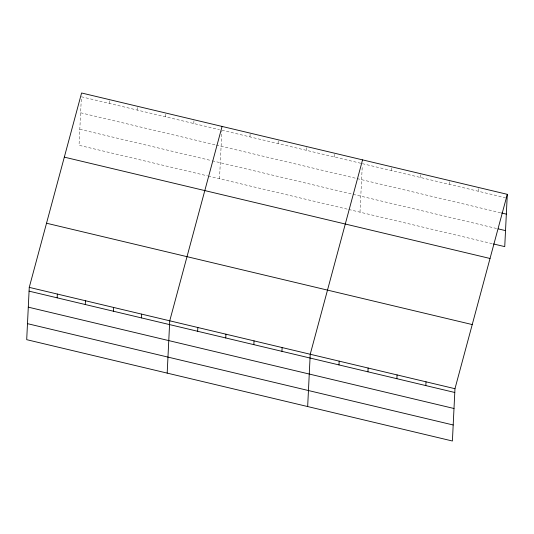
<?xml version="1.0" encoding="UTF-8"?>
<svg xmlns="http://www.w3.org/2000/svg" width="534" height="534" viewBox="0 0 534 534"><rect width="100%" height="100%" fill="white"/><g stroke="black" fill="none" stroke-linecap="round" stroke-linejoin="round"><path stroke-width="0.4" stroke-dasharray="2.67 2" d="M81.288 99.17L79.032 145.295L207.479 175.866M109.503 103.462L109.69 99.684M137.598 110.151L137.785 106.373M165.7 116.839L165.88 113.061M193.795 123.521L193.982 119.749M219.521 178.736L221.85 131.01M249.985 136.898L250.172 133.126M278.087 143.586L278.267 139.815M306.182 150.274L306.369 146.503M334.277 156.963L334.464 153.191M360.003 212.172L362.259 166.054M391.322 170.546L391.509 166.768M420.271 177.435L420.458 173.657M449.221 184.323L449.401 180.552M478.17 191.219L478.351 187.441M81.408 96.774L219.481 129.642M221.89 130.209L360.77 163.27M362.372 163.651L505.504 197.727M80.627 112.781L215.489 144.888M216.29 145.074L500.705 212.779M79.82 129.281L211.471 160.621M212.272 160.807L496.68 228.512M208.28 176.06L347.961 209.308M348.762 209.502L492.682 243.758"/><path stroke-width="0.8" d="M29.257 287.372L26.7 339.671L452.405 441.004L454.968 388.705L507.3 194.329L81.595 92.996L29.257 287.372L454.968 388.705M57.171 297.839L57.352 294.06M85.266 304.527L85.453 300.749M113.362 311.215L113.548 307.437M141.463 317.904L141.643 314.125M167.182 373.112L169.739 320.814L222.077 126.438M197.653 331.274L197.84 327.502M225.748 337.962L225.935 334.191M253.844 344.65L254.03 340.879M281.945 351.339L282.126 347.567M307.664 406.548L310.227 354.256L362.559 159.88M338.99 364.922L339.17 361.144M367.939 371.811L368.12 368.033M396.882 378.699L397.069 374.928M425.832 385.595L426.019 381.817M507.3 194.329L504.743 246.628L493.483 243.945M501.506 212.973L506.332 214.121M498.289 228.892L505.524 230.615M64.32 157.143L490.032 258.476M46.525 223.225L472.236 324.565M29.076 291.15L454.781 392.483M28.289 307.157L454 408.497M27.481 323.657L453.192 424.991"/></g></svg>
